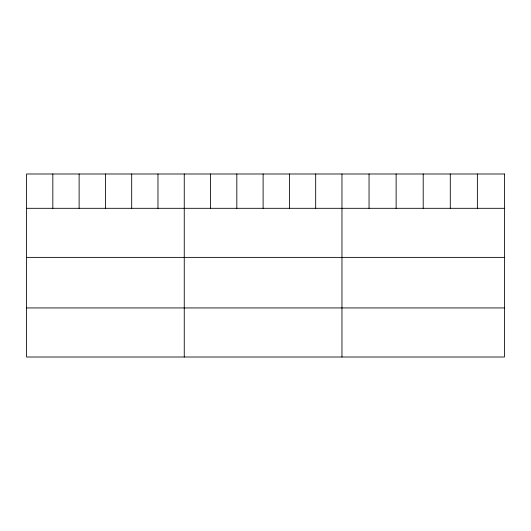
<?xml version="1.0" encoding="UTF-8"?>
<svg xmlns="http://www.w3.org/2000/svg" width="531" height="531" viewBox="0 0 531 531"><rect width="100%" height="100%" fill="white"/><g stroke="black" fill="none" stroke-linecap="round" stroke-linejoin="round"><path stroke-width="0.8" d="M26.55 208.311L504.45 208.311M26.55 257.382L504.45 257.382M26.55 307.94L504.45 307.94M477.369 173.989L477.369 208.311M450.288 173.989L450.288 208.311M423.207 173.989L423.207 208.311M396.126 173.989L396.126 208.311M369.045 173.989L369.045 208.311M341.964 173.989L341.964 357.011M315.68 173.989L315.68 208.311M289.395 173.989L289.395 208.311M263.11 173.989L263.11 208.311M236.826 173.989L236.826 208.311M210.541 173.989L210.541 208.311M184.257 173.989L184.257 357.011M157.972 173.989L157.972 208.311M131.688 173.989L131.688 208.311M105.403 173.989L105.403 208.311M79.119 173.989L79.119 208.311M52.834 173.989L52.834 208.311M504.45 173.989L26.55 173.989L26.55 357.011L504.45 357.011L504.45 173.989"/></g></svg>
